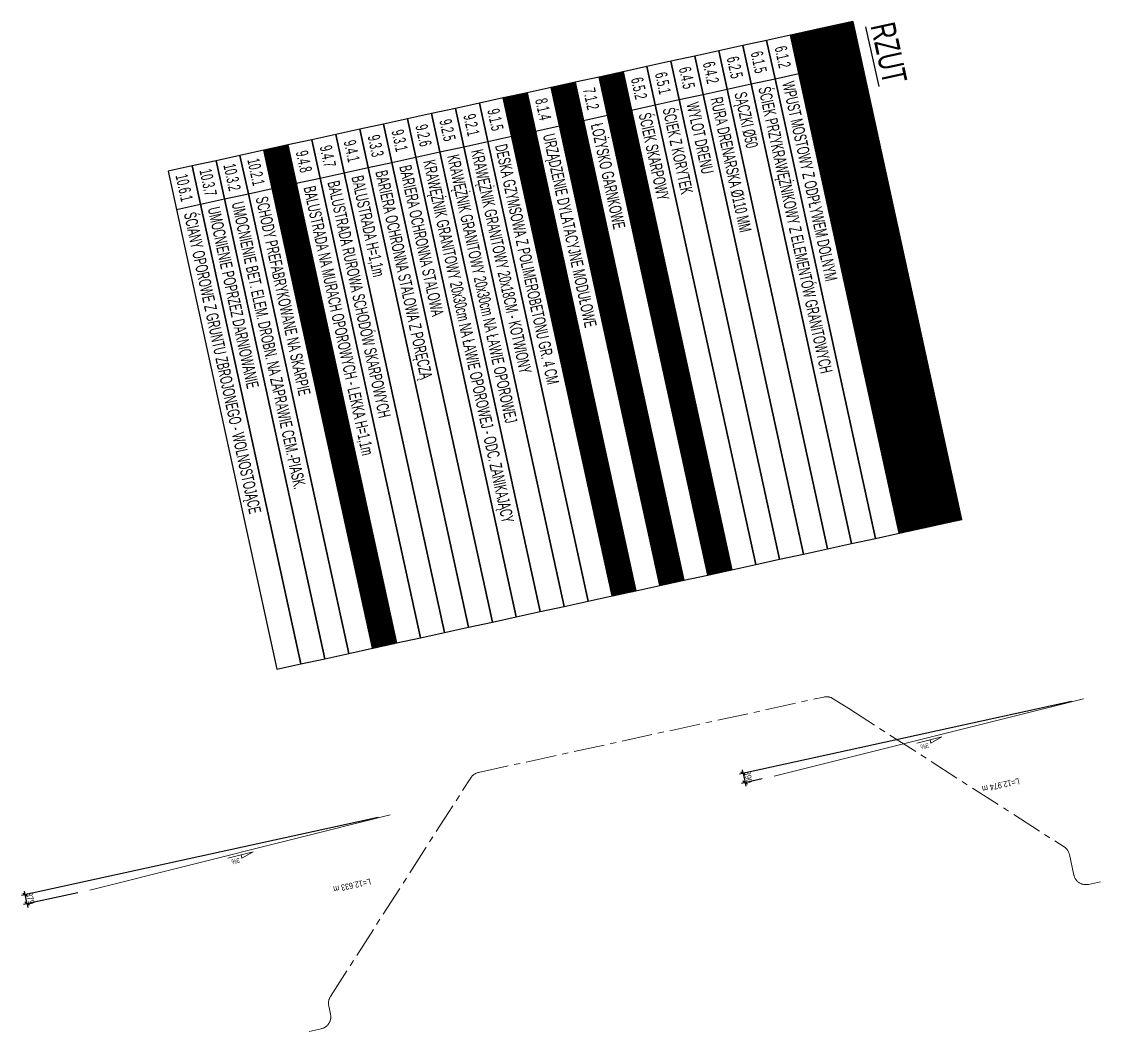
# Model space of a CAD drawing. Header units: metres. Extents: x 8416582 to 8417409, y 5771873 to 5772737.
# Drawn here: x 8416654.33 to 8416698.36, y 5772097.81 to 5772139.01 of the extents above; entities that cross this region are included whole.
import ezdxf
from ezdxf.enums import TextEntityAlignment as Align

# ---------------------------------------------------------------- set-up
doc = ezdxf.new("R2010")
doc.units = ezdxf.units.M
doc.header["$PDSIZE"] = 0.05
doc.linetypes.add('CENTER', pattern=[2, 1.25, -0.25, 0.25, -0.25])
doc.layers.add('00RysOpi-T', color=2, linetype='Continuous')
doc.layers.add('AII_M_opis', color=1, linetype='Continuous')
for name, color, linetype, lineweight in [('AII_M_legenda', 1, 'Continuous', 25), ('AII_M_odwodnienie', 8, 'Continuous', 9), ('AII_M_opisy wymiary', 1, 'Continuous', 25)]:
    doc.layers.add(name, color=color, linetype=linetype, lineweight=lineweight)
doc.styles.add('AII_norm.', font='CDMSIMPL.shx', dxfattribs={"width": 0.7, "bigfont": 'CDMBIGPL.shx'})
doc.styles.add('CDMSTYLE', font='CDMSIMPL.shx', dxfattribs={"width": 0.7, "bigfont": 'CDMBIGPL.shx'})
doc.dimstyles.new('CDM-ME100MM', dxfattribs={"dimscale": 0.1, "dimtxt": 2.5, "dimasz": 1.5, "dimexe": 1.5, "dimexo": 5, "dimgap": 0.5, "dimtad": 1, "dimdec": 0, "dimlfac": 1000, "dimrnd": 1, "dimzin": 9, "dimtxsty": 'CDMSTYLE', "dimblk": 'OBLIQUE', "dimcen": 2.5, "dimdle": 1.5, "dimclrd": 9, "dimclre": 9, "dimclrt": 1, "dimadec": 1, "dimazin": 2, "dimtfac": 1, "dimtdec": 0, "dimtix": 1, "dimtmove": 2, "dimatfit": 3, "dimfxl": 1, "dimtvp": 1, "dimtolj": 1, "dimtzin": 0, "dimlwd": 25, "dimlwe": 25, "dimarcsym": 0})

# ---------------------------------------------------------------- blocks, each defined once
blk = doc.blocks.new('_OBLIQUE')
at = {"color": 0, "linetype": 'ByBlock'}
blk.add_line((-0.5, -0.5), (0.5, 0.5), dxfattribs=at)
blk = doc.blocks.new('*D349')
at = {"layer": 'AII_M_opisy wymiary', "color": 9, "lineweight": 25, "transparency": 16777216}
for p, q in [((8416697.178, 5772111.265), (8416683.63, 5772108.306)), ((8416683.777, 5772108.338), (8416683.745, 5772108.484)), ((8416684.56, 5772108.11), (8416683.714, 5772107.925)), ((8416683.777, 5772108.338), (8416683.86, 5772107.957)), ((8416683.86, 5772107.957), (8416683.892, 5772107.81))]:
    blk.add_line(p, q, dxfattribs=at)
at = {"layer": 'Defpoints', "color": 0, "lineweight": 25, "transparency": 16777216}
for p in [(8416697.666, 5772111.371), (8416683.86, 5772107.957), (8416685.049, 5772108.216)]:
    blk.add_point(p, dxfattribs=at)
at = {"layer": 'AII_M_opisy wymiary', "color": 9, "lineweight": 25, "transparency": 16777216, "xscale": 0.15, "yscale": 0.15, "zscale": 0.15}
for p, rotation in [((8416683.777, 5772108.338), 282.3200789447779), ((8416683.86, 5772107.957), 102.3200789447779)]:
    blk.add_blockref('_OBLIQUE', p, dxfattribs=dict(at, rotation=rotation))
at = {"layer": 'AII_M_opisy wymiary', "color": 1, "transparency": 16777216, "insert": (8416683.99, 5772108.185), "char_height": 0.25, "attachment_point": 5, "rotation": 282.3201, "style": 'CDMSTYLE'}
blk.add_mtext('\\A1;390', dxfattribs=at)
blk = doc.blocks.new('*D350')
at = {"layer": 'AII_M_opisy wymiary', "color": 9, "lineweight": 25, "transparency": 16777216}
for p, q in [((8416668.882, 5772106.533), (8416654.331, 5772103.355)), ((8416654.477, 5772103.387), (8416654.445, 5772103.534)), ((8416656.623, 5772103.468), (8416654.411, 5772102.985)), ((8416654.558, 5772103.017), (8416654.477, 5772103.387)), ((8416654.558, 5772103.017), (8416654.59, 5772102.87))]:
    blk.add_line(p, q, dxfattribs=at)
at = {"layer": 'Defpoints', "color": 0, "lineweight": 25, "transparency": 16777216}
for p in [(8416669.37, 5772106.64), (8416657.112, 5772103.575), (8416654.477, 5772103.387)]:
    blk.add_point(p, dxfattribs=at)
at = {"layer": 'AII_M_opisy wymiary', "color": 9, "lineweight": 25, "transparency": 16777216, "xscale": 0.15, "yscale": 0.15, "zscale": 0.15}
for p, rotation in [((8416654.477, 5772103.387), 282.3200789447779), ((8416654.558, 5772103.017), 102.3200789447779)]:
    blk.add_blockref('_OBLIQUE', p, dxfattribs=dict(at, rotation=rotation))
at = {"layer": 'AII_M_opisy wymiary', "color": 1, "transparency": 16777216, "insert": (8416654.689, 5772103.239), "char_height": 0.25, "attachment_point": 5, "rotation": 282.3201, "style": 'CDMSTYLE'}
blk.add_mtext('\\A1;379', dxfattribs=at)
blk = doc.blocks.new('OpiLeg02')
at = {"layer": 'AII_M_legenda', "linetype": 'Continuous', "lineweight": 25}
h = blk.add_hatch(dxfattribs=at)
h.set_pattern_fill('ANSI37', color=254, scale=0.04)
h.set_pattern_definition([(45, (-232.66827, -46.22293), (-0.08980256, 0.08980256), []), (135, (-232.66827, -46.22293), (-0.08980256, -0.08980256), [])])
h.paths.add_polyline_path([(0, 0), (104, 0), (104, 8), (0, 8)])
at = {"layer": 'AII_M_legenda', "color": 2, "linetype": 'Continuous', "lineweight": 35}
blk.add_lwpolyline([(0, 0), (104, 0), (104, 8), (0, 8)], close=True, dxfattribs=at)
at = {"layer": 'AII_M_legenda', "color": 3, "linetype": 'Continuous', "lineweight": -2, "style": 'CDMSTYLE', "width": 0.6}
blk.add_attdef('NAGŁÓWEK', text='', height=4, dxfattribs=at).set_placement((4, 4), align=Align.MIDDLE_LEFT)
blk = doc.blocks.new('OpiLeg03')
at = {"layer": 'AII_M_legenda', "linetype": 'Continuous', "lineweight": 25}
h = blk.add_hatch(dxfattribs=at)
h.set_pattern_fill('ANSI37', color=254, scale=0.03)
h.paths.add_polyline_path([(0, -5), (104, -5), (104, 0), (0, 0)])
at = {"layer": 'AII_M_legenda', "color": 0, "linetype": 'Continuous'}
blk.add_line((8, 0), (8, -5), dxfattribs=at)
at = {"layer": 'AII_M_legenda', "color": 2, "linetype": 'Continuous', "lineweight": 35}
blk.add_lwpolyline([(0, -5), (104, -5), (104, 0), (0, 0)], close=True, dxfattribs=at)
at = {"layer": 'AII_M_legenda', "color": 1, "linetype": 'Continuous', "lineweight": -2, "style": 'CDMSTYLE', "width": 0.6}
blk.add_attdef('NR', text='', height=2.5, dxfattribs=at).set_placement((4, -2.5), align=Align.MIDDLE)
blk.add_attdef('NAZWAPOL', text='', height=2.5, dxfattribs=at).set_placement((9.17, -2.5), align=Align.MIDDLE_LEFT)
at = {"layer": 'AII_M_legenda', "color": 9, "linetype": 'Continuous', "lineweight": 25, "style": 'CDMSTYLE', "width": 0.7, "flags": 1}
for tag, p in [('SPECYF', (-25.64, -4.25)), ('ID', (-14.56, -4.25)), ('BAZA', (-7.93, -4.25))]:
    blk.add_attdef(tag, p, '', height=2, dxfattribs=at)
blk = doc.blocks.new('OpiLeg01')
at = {"layer": 'AII_M_legenda', "color": 0, "linetype": 'Continuous'}
blk.add_lwpolyline([(0, -5), (8, -5), (8, 0), (0, 0)], close=True, dxfattribs=at)
blk.add_lwpolyline([(8, -5), (104, -5), (104, 0), (8, 0)], dxfattribs=at)
at = {"layer": 'AII_M_legenda', "linetype": 'Continuous', "lineweight": -2, "style": 'CDMSTYLE', "width": 0.6}
blk.add_attdef('NR', text='', height=2.5, dxfattribs=at).set_placement((4, -2.5), align=Align.MIDDLE)
blk.add_attdef('NAZWAPOL', text='', height=2.5, dxfattribs=at).set_placement((9.17, -2.5), align=Align.MIDDLE_LEFT)
at = {"layer": 'AII_M_legenda', "color": 9, "linetype": 'Continuous', "lineweight": 25, "style": 'CDMSTYLE', "width": 0.7, "flags": 1}
for tag, p in [('SPECYF', (-25.64, -4.25)), ('ID', (-14.56, -4.25)), ('BAZA', (-7.93, -4.25))]:
    blk.add_attdef(tag, p, '', height=2, dxfattribs=at)

msp = doc.modelspace()

# ---------------------------------------------------------------- linework, layer by layer
at = {"layer": 'AII_M_odwodnienie', "color": 140}
for p, q in [((8416697.6662, 5772111.3713), (8416685.0488, 5772108.2164)), ((8416669.3702, 5772106.6399), (8416657.1119, 5772103.5748))]:
    msp.add_line(p, q, dxfattribs=at)
at = {"layer": 'AII_M_odwodnienie', "color": 140, "linetype": 'CENTER'}
for points in [[(8416672.6586, 5772108.1532, -0.1989124), (8416672.9728, 5772108.3717), (8416687.0748, 5772111.4516, -0.1989124), (8416687.4515, 5772111.384), (8416688.0861, 5772110.9769)], [(8416688.0861, 5772110.9769), (8416696.8736, 5772105.3398, -0.1989124), (8416697.0921, 5772105.0256), (8416697.2748, 5772104.1892, 0.4142136), (8416697.87, 5772103.8074), (8416698.3585, 5772103.9141)], [(8416666.0682, 5772097.8067), (8416666.5567, 5772097.9134, 0.4142136), (8416666.9385, 5772098.5086), (8416666.8641, 5772098.8492, -0.1989124), (8416666.9317, 5772099.2258), (8416672.6586, 5772108.1532)]]:
    msp.add_lwpolyline(points, format="xyb", dxfattribs=at)
at = {"layer": 'AII_M_odwodnienie', "color": 9}
for points in [[(8416690.8708, 5772109.5691), (8416691.8927, 5772109.8246), (8416691.4416, 5772109.5675), (8416691.4076, 5772109.7033)], [(8416662.7544, 5772104.8826), (8416663.7762, 5772105.1381), (8416663.3251, 5772104.881), (8416663.2912, 5772105.0168)]]:
    msp.add_lwpolyline(points, dxfattribs=at)

# ---------------------------------------------------------------- block references
at = {"layer": '00RysOpi-T', "color": 1, "lineweight": 25, "xscale": 0.2, "yscale": 0.2, "zscale": 0.2, "rotation": 282.3200803719828}
for name, p, values in [('OpiLeg02', (8416686.6906, 5772138.6718), {'NAGŁÓWEK': 'LEGENDA'}), ('OpiLeg01', (8416685.7137, 5772138.4584), {'NR': '6.1.2', 'NAZWAPOL': 'WPUST MOSTOWY Z ODPŁYWEM DOLNYM'}), ('OpiLeg03', (8416686.6906, 5772138.6718), {'NR': '6', 'NAZWAPOL': 'ODWODNIENIE'}), ('OpiLeg01', (8416683.7597, 5772138.0317), {'NR': '6.2.5', 'NAZWAPOL': 'SĄCZKI %%C50'}), ('OpiLeg01', (8416684.7367, 5772138.245), {'NR': '6.1.5', 'NAZWAPOL': 'ŚCIEK PRZYKRAWĘŻNIKOWY Z ELEMENTÓW GRANITOWYCH'}), ('OpiLeg01', (8416681.8058, 5772137.6049), {'NR': '6.4.5', 'NAZWAPOL': 'WYLOT DRENU'}), ('OpiLeg01', (8416682.7828, 5772137.8183), {'NR': '6.4.2', 'NAZWAPOL': 'RURA DRENARSKA %%C110 MM'}), ('OpiLeg01', (8416679.8518, 5772137.1782), {'NR': '6.5.2', 'NAZWAPOL': 'ŚCIEK SKARPOWY'}), ('OpiLeg01', (8416680.8288, 5772137.3915), {'NR': '6.5.1', 'NAZWAPOL': 'ŚCIEK Z KORYTEK'}), ('OpiLeg01', (8416677.8979, 5772136.7514), {'NR': '7.1.2', 'NAZWAPOL': 'ŁOŻYSKO GARNKOWE'}), ('OpiLeg03', (8416678.8749, 5772136.9648), {'NR': '7', 'NAZWAPOL': 'ŁOŻYSKA'}), ('OpiLeg03', (8416674.967, 5772136.1113), {'NR': '9', 'NAZWAPOL': 'ELEMENTY ZABEZPIECZAJĄCE'}), ('OpiLeg01', (8416675.944, 5772136.3247), {'NR': '8.1.4', 'NAZWAPOL': 'URZĄDZENIE DYLATACYJNE MODUŁOWE'}), ('OpiLeg03', (8416676.9209, 5772136.5381), {'NR': '8', 'NAZWAPOL': 'URZĄDZENIA DYLATACYJNE'}), ('OpiLeg01', (8416673.0131, 5772135.6846), {'NR': '9.2.1', 'NAZWAPOL': 'KRAWĘŻNIK GRANITOWY 20x18CM - KOTWIONY'}), ('OpiLeg01', (8416673.99, 5772135.8979), {'NR': '9.1.5', 'NAZWAPOL': 'DESKA GZYMSOWA Z POLIMEROBETONU GR. 4 CM'}), ('OpiLeg01', (8416671.0591, 5772135.2578), {'NR': '9.2.6', 'NAZWAPOL': 'KRAWĘŻNIK GRANITOWY 20x30cm NA ŁAWIE OPOROWEJ - ODC. ZANIKAJĄCY'}), ('OpiLeg01', (8416672.0361, 5772135.4712), {'NR': '9.2.5', 'NAZWAPOL': 'KRAWĘŻNIK GRANITOWY 20x30cm NA ŁAWIE OPOROWEJ'}), ('OpiLeg01', (8416669.1052, 5772134.8311), {'NR': '9.3.3', 'NAZWAPOL': 'BARIERA OCHRONNA STALOWA Z PORĘCZĄ'}), ('OpiLeg01', (8416670.0821, 5772135.0444), {'NR': '9.3.1', 'NAZWAPOL': 'BARIERA OCHRONNA STALOWA '}), ('OpiLeg01', (8416667.1512, 5772134.4043), {'NR': '9.4.7', 'NAZWAPOL': 'BALUSTRADA RUROWA SCHODÓW SKARPOWYCH'}), ('OpiLeg01', (8416668.1282, 5772134.6177), {'NR': '9.4.1', 'NAZWAPOL': 'BALUSTRADA H=1,1m'}), ('OpiLeg03', (8416665.1973, 5772133.9776), {'NR': '10', 'NAZWAPOL': 'INNE ROBOTY MOSTOWE'}), ('OpiLeg01', (8416666.1743, 5772134.191), {'NR': '9.4.8', 'NAZWAPOL': 'BALUSTRADA NA MURACH OPOROWYCH - LEKKA H=1,1m'}), ('OpiLeg01', (8416663.2433, 5772133.5508), {'NR': '10.3.2', 'NAZWAPOL': 'UMOCNIENIE BET. ELEM. DROBN. NA ZAPRAWIE CEM.-PIASK.'}), ('OpiLeg01', (8416664.2203, 5772133.7642), {'NR': '10.2.1', 'NAZWAPOL': 'SCHODY PREFABRYKOWANE NA SKARPIE'}), ('OpiLeg01', (8416661.2894, 5772133.1241), {'NR': '10.6.1', 'NAZWAPOL': 'ŚCIANY OPOROWE Z GRUNTU ZBROJONEGO - WOLNOSTOJĄCE'}), ('OpiLeg01', (8416662.2664, 5772133.3375), {'NR': '10.3.7', 'NAZWAPOL': 'UMOCNIENIE POPRZEZ DARNIOWANIE'})]:
    msp.add_blockref(name, p, dxfattribs=at).add_auto_attribs(values)

# ---------------------------------------------------------------- texts
at = {"layer": 'AII_M_odwodnienie', "color": 9, "style": 'CDMSTYLE', "width": 0.7}
for p in [(8416691.1635, 5772109.5392), (8416663.047, 5772104.8527)]:
    msp.add_text('3%', height=0.2, rotation=194.03844, dxfattribs=at).set_placement(p, align=Align.CENTER)
at = {"layer": 'AII_M_odwodnienie', "color": 140, "char_height": 0.25, "attachment_point": 1, "rotation": 192.32008, "style": 'CDMSTYLE'}
for s, insert in [('L=12.974 m', (8416695.0763, 5772107.8995)), ('L=12.633 m', (8416668.6053, 5772103.8027))]:
    msp.add_mtext(s, dxfattribs=dict(at, insert=insert))
at = {"layer": 'AII_M_opis', "color": 3, "ltscale": 2, "style": 'AII_norm.', "width": 0.7}
msp.add_text('%%URZUT', height=1, rotation=282.32008, dxfattribs=at).set_placement((8416689.2396, 5772137.6254), align=Align.CENTER)

# ---------------------------------------------------------------- dimensions: what is measured, and where the dimension line sits
at = {"layer": 'AII_M_opisy wymiary', "color": 140}
for base, p1, p2, picture, middle in [((8416683.8603, 5772107.9569), (8416697.6662, 5772111.3713), (8416685.0488, 5772108.2164), '*D349', (8416683.9896, 5772108.1847)), ((8416654.4772, 5772103.3872), (8416657.1119, 5772103.5748), (8416669.3702, 5772106.6399), '*D350', (8416654.6886, 5772103.2395))]:
    dim = msp.add_linear_dim(base=base, p1=p1, p2=p2, angle=282.32008, dimstyle='CDM-ME100MM', dxfattribs=at)
    dim.commit()
    dim.dimension.update_dxf_attribs({"geometry": picture, "text_midpoint": middle})

doc.saveas('drawing.dxf')
